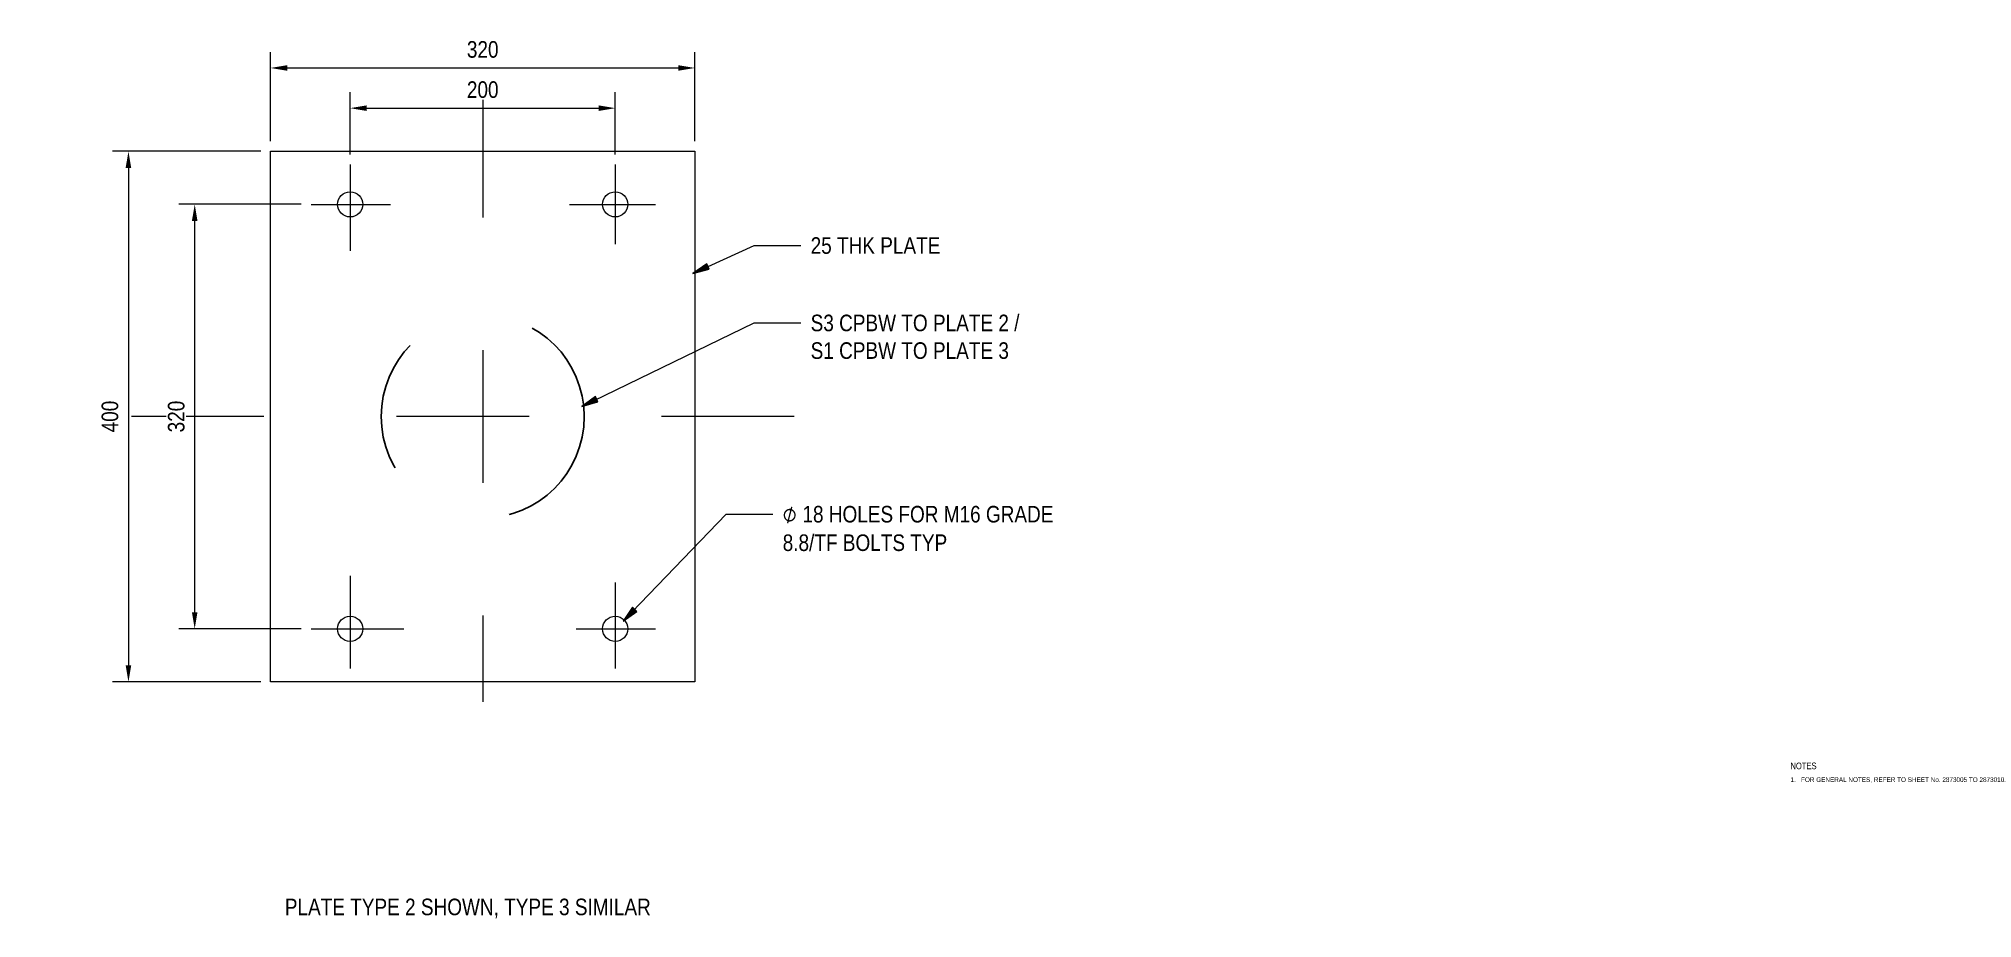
# Model space of a CAD drawing. Header units: metres. Extents: x -1108 to -1097, y 3 to 518.
# Drawn here: x -1106.505 to -1105.046, y 2.555 to 3.218 of the extents above.
import ezdxf

# ---------------------------------------------------------------- set-up
doc = ezdxf.new("R2010")
doc.units = ezdxf.units.M
doc.linetypes.add('JacobsCenter', pattern=[0.015, 0.009, -0.0015, 0.003, -0.0015])
doc.linetypes.add('JacobsDash', pattern=[0.0045, 0.003, -0.0015])
doc.layers.get('Defpoints').update_dxf_attribs({"color": 41})
for name, color, linetype, lineweight in [('A-ANNO-DIMS', 7, 'Continuous', 9), ('A-DETL', 7, 'Continuous', 13), ('G-ANNO-TEXT', 7, 'Continuous', 9)]:
    doc.layers.add(name, color=color, linetype=linetype, lineweight=lineweight)
doc.styles.add('Arial Narrow_1', font='ARIALN.TTF', dxfattribs={"height": 0.0125})
doc.styles.add('Arial Narrow_2', font='ARIALN.TTF', dxfattribs={"height": 0.0035})
doc.styles.add('Arial Narrow_3', font='ARIALN.TTF', dxfattribs={"height": 0.005})
doc.styles.add('Segoe UI Symbol', font='seguisym.ttf', dxfattribs={"height": 0.0125})
doc.dimstyles.new('Dimension_Standard_O__mm__1', dxfattribs={"dimscale": 0.3048, "dimtxt": 0.012793, "dimasz": 0.04101, "dimexe": 0.03937, "dimexo": 0.024606, "dimgap": 0.024606, "dimtad": 1, "dimdec": 0, "dimlfac": 1000, "dimzin": 0, "dimdsep": 46, "dimtxsty": 'Arial Narrow_1', "dimsah": 1, "dimcen": 0.09, "dimaunit": 1, "dimadec": 4, "dimazin": 0, "dimtfac": 1, "dimtdec": 4, "dimtix": 1, "dimtmove": 0, "dimatfit": 3, "dimfxl": 1, "dimtvp": 1, "dimtfill": 1, "dimtolj": 1, "dimtzin": 0, "dimlwd": 18, "dimlwe": 18, "dimarcsym": 2})

# ---------------------------------------------------------------- blocks, each defined once
blk = doc.blocks.new('DIMBLOCK3-DRG-2873204 - PLATE TYPE - 2 _ 3')
at = {"layer": 'A-ANNO-DIMS', "color": 0, "lineweight": 18, "transparency": 16777216}
for p, q in [((-1106.3379, 3.1333), (-1106.4497, 3.1333)), ((-1106.4377, 3.1208), (-1106.4377, 2.7458)), ((-1106.3379, 2.7333), (-1106.4497, 2.7333))]:
    blk.add_line(p, q, dxfattribs=at)
at = {"layer": 'A-ANNO-DIMS', "color": 0, "transparency": 16777216}
for points in [[(-1106.4398, 3.1208), (-1106.4356, 3.1208), (-1106.4377, 3.1333)], [(-1106.4398, 2.7458), (-1106.4356, 2.7458), (-1106.4377, 2.7333)]]:
    blk.add_solid(points, dxfattribs=at)
at = {"layer": 'Defpoints', "color": 0, "transparency": 16777216}
for p in [(-1106.3304, 3.1333), (-1106.4377, 2.7333), (-1106.3304, 2.7333)]:
    blk.add_point(p, dxfattribs=at)
at = {"layer": 'A-ANNO-DIMS', "color": 0, "lineweight": 18, "transparency": 16777216, "insert": (-1106.4516, 2.9333), "char_height": 0.0125, "width": 0.02851, "attachment_point": 5, "rotation": 90, "style": 'Arial Narrow_1', "bg_fill": 3, "box_fill_scale": 1.1, "bg_fill_color": 256, "bg_fill_true_color": 13158600, "bg_fill_transparency": 0}
blk.add_mtext('\\A1;400', dxfattribs=at)
blk = doc.blocks.new('DIMBLOCK4-DRG-2873204 - PLATE TYPE - 2 _ 3')
at = {"layer": 'A-ANNO-DIMS', "color": 0, "lineweight": 18, "transparency": 16777216}
for p, q in [((-1106.3304, 3.1408), (-1106.3304, 3.2081)), ((-1106.3179, 3.1961), (-1106.0229, 3.1961)), ((-1106.0104, 3.1408), (-1106.0104, 3.2081))]:
    blk.add_line(p, q, dxfattribs=at)
at = {"layer": 'A-ANNO-DIMS', "color": 0, "transparency": 16777216}
for points in [[(-1106.3179, 3.1982), (-1106.3179, 3.194), (-1106.3304, 3.1961)], [(-1106.0229, 3.1982), (-1106.0229, 3.194), (-1106.0104, 3.1961)]]:
    blk.add_solid(points, dxfattribs=at)
at = {"layer": 'Defpoints', "color": 0, "transparency": 16777216}
for p in [(-1106.0104, 3.1961), (-1106.3304, 3.1333), (-1106.0104, 3.1333)]:
    blk.add_point(p, dxfattribs=at)
at = {"layer": 'A-ANNO-DIMS', "color": 0, "lineweight": 18, "transparency": 16777216, "insert": (-1106.1704, 3.21), "char_height": 0.0125, "width": 0.02851, "attachment_point": 5, "style": 'Arial Narrow_1', "bg_fill": 3, "box_fill_scale": 1.1, "bg_fill_color": 256, "bg_fill_true_color": 13158600, "bg_fill_transparency": 0}
blk.add_mtext('\\A1;320', dxfattribs=at)
blk = doc.blocks.new('DIMBLOCK5-DRG-2873204 - PLATE TYPE - 2 _ 3')
at = {"layer": 'A-ANNO-DIMS', "color": 0, "lineweight": 18, "transparency": 16777216}
for p, q in [((-1106.3074, 3.0933), (-1106.3997, 3.0933)), ((-1106.3877, 2.7858), (-1106.3877, 3.0808)), ((-1106.3074, 2.7733), (-1106.3997, 2.7733))]:
    blk.add_line(p, q, dxfattribs=at)
at = {"layer": 'A-ANNO-DIMS', "color": 0, "transparency": 16777216}
for points in [[(-1106.3898, 3.0808), (-1106.3856, 3.0808), (-1106.3877, 3.0933)], [(-1106.3898, 2.7858), (-1106.3856, 2.7858), (-1106.3877, 2.7733)]]:
    blk.add_solid(points, dxfattribs=at)
at = {"layer": 'Defpoints', "color": 0, "transparency": 16777216}
for p in [(-1106.3877, 3.0933), (-1106.2999, 3.0933), (-1106.2999, 2.7733)]:
    blk.add_point(p, dxfattribs=at)
at = {"layer": 'A-ANNO-DIMS', "color": 0, "lineweight": 18, "transparency": 16777216, "insert": (-1106.4016, 2.9333), "char_height": 0.0125, "width": 0.02851, "attachment_point": 5, "rotation": 90, "style": 'Arial Narrow_1', "bg_fill": 3, "box_fill_scale": 1.1, "bg_fill_color": 256, "bg_fill_true_color": 13158600, "bg_fill_transparency": 0}
blk.add_mtext('\\A1;320', dxfattribs=at)
blk = doc.blocks.new('DIMBLOCK6-DRG-2873204 - PLATE TYPE - 2 _ 3')
at = {"layer": 'A-ANNO-DIMS', "color": 0, "lineweight": 18, "transparency": 16777216}
for p, q in [((-1106.2704, 3.1308), (-1106.2704, 3.1778)), ((-1106.0704, 3.1308), (-1106.0704, 3.1778)), ((-1106.2579, 3.1658), (-1106.0829, 3.1658))]:
    blk.add_line(p, q, dxfattribs=at)
at = {"layer": 'A-ANNO-DIMS', "color": 0, "transparency": 16777216}
for points in [[(-1106.2579, 3.1679), (-1106.2579, 3.1637), (-1106.2704, 3.1658)], [(-1106.0829, 3.1679), (-1106.0829, 3.1637), (-1106.0704, 3.1658)]]:
    blk.add_solid(points, dxfattribs=at)
at = {"layer": 'Defpoints', "color": 0, "transparency": 16777216}
for p in [(-1106.0704, 3.1658), (-1106.2704, 3.1233), (-1106.0704, 3.1233)]:
    blk.add_point(p, dxfattribs=at)
at = {"layer": 'A-ANNO-DIMS', "color": 0, "lineweight": 18, "transparency": 16777216, "insert": (-1106.1704, 3.1797), "char_height": 0.0125, "width": 0.02851, "attachment_point": 5, "style": 'Arial Narrow_1', "bg_fill": 3, "box_fill_scale": 1.1, "bg_fill_color": 256, "bg_fill_true_color": 13158600, "bg_fill_transparency": 0}
blk.add_mtext('\\A1;200', dxfattribs=at)

msp = doc.modelspace()

# ---------------------------------------------------------------- hatches: boundary and pattern name
at = {"layer": 'G-ANNO-TEXT'}
for points in [[(-1106.0118707, 3.0411662), (-1105.9995843, 3.0443523), (-1106.001415, 3.0483624)], [(-1106.09567, 2.940933), (-1106.0834594, 2.9443987), (-1106.0853811, 2.9483659)], [(-1106.0644809, 2.7789507), (-1106.0542259, 2.7864302), (-1106.0574025, 2.7894866)]]:
    msp.add_hatch(color=256, dxfattribs=at).paths.add_polyline_path(points)

# ---------------------------------------------------------------- linework, layer by layer
at = {"layer": 'A-DETL', "linetype": 'JacobsCenter'}
for p, q in [((-1106.1704295, 3.1832746), (-1106.1704295, 2.7182746)), ((-1106.2704295, 3.1232746), (-1106.2704295, 3.0582746)), ((-1106.0704295, 3.1232746), (-1106.0704295, 3.0632746)), ((-1106.2999295, 3.0932746), (-1106.2399295, 3.0932746)), ((-1106.1049295, 3.0932746), (-1106.0399295, 3.0932746)), ((-1105.9354295, 2.9332746), (-1106.5054295, 2.9332746)), ((-1106.2704295, 2.8132746), (-1106.2704295, 2.7432746)), ((-1106.0704295, 2.8082746), (-1106.0704295, 2.7432746)), ((-1106.2999295, 2.7732746), (-1106.2299295, 2.7732746)), ((-1106.0999295, 2.7732746), (-1106.0399295, 2.7732746))]:
    msp.add_line(p, q, dxfattribs=at)
at = {"layer": 'A-DETL', "lineweight": 18}
for p, q in [((-1106.3304295, 3.1332746), (-1106.0104295, 3.1332746)), ((-1106.3304295, 2.7332746), (-1106.3304295, 3.1332746)), ((-1106.0104295, 3.1332746), (-1106.0104295, 2.7332746)), ((-1106.0104295, 2.7332746), (-1106.3304295, 2.7332746))]:
    msp.add_line(p, q, dxfattribs=at)
for centre in [(-1106.2704295, 3.0932746), (-1106.0704295, 3.0932746), (-1106.2704295, 2.7732746), (-1106.0704295, 2.7732746)]:
    msp.add_circle(centre, 0.0095, dxfattribs=at)
at = {"layer": 'A-DETL', "linetype": 'JacobsDash', "lineweight": 25}
msp.add_circle((-1106.1704295, 2.9332746), 0.0766, dxfattribs=at)
at = {"layer": 'G-ANNO-TEXT'}
for p, q in [((-1106.0118707, 3.0411662), (-1105.9657074, 3.0622409)), ((-1105.9657074, 3.0622409), (-1105.9304822, 3.0622409)), ((-1106.001415, 3.0483624), (-1106.0118707, 3.0411662)), ((-1106.0118707, 3.0411662), (-1105.9995843, 3.0443523)), ((-1105.9995843, 3.0443523), (-1106.001415, 3.0483624)), ((-1106.09567, 2.940933), (-1105.9657074, 3.0038862)), ((-1105.9657074, 3.0038862), (-1105.9304822, 3.0038862)), ((-1106.0853811, 2.9483659), (-1106.09567, 2.940933)), ((-1106.0834594, 2.9443987), (-1106.0853811, 2.9483659)), ((-1106.09567, 2.940933), (-1106.0834594, 2.9443987)), ((-1106.0644809, 2.7789507), (-1105.9867865, 2.8597018)), ((-1105.9867865, 2.8597018), (-1105.9515613, 2.8597018)), ((-1106.0574025, 2.7894866), (-1106.0644809, 2.7789507)), ((-1106.0542259, 2.7864302), (-1106.0574025, 2.7894866)), ((-1106.0644809, 2.7789507), (-1106.0542259, 2.7864302))]:
    msp.add_line(p, q, dxfattribs=at)

# ---------------------------------------------------------------- texts
at = {"layer": 'G-ANNO-TEXT', "char_height": 0.0125, "attachment_point": 1, "bg_fill": 3, "box_fill_scale": 1, "bg_fill_color": 256, "bg_fill_transparency": 0}
for s, insert, style in [('25 THK PLATE', (-1105.9229822, 3.0684909), 'Arial Narrow_1'), ('S3 CPBW TO PLATE 2 / ', (-1105.9229822, 3.0101362), 'Arial Narrow_1'), ('S1 CPBW TO PLATE 3', (-1105.9229822, 2.9893002), 'Arial Narrow_1'), ('\\fSegoe UI Symbol|b0|i0|c254|p34|;⌀', (-1105.9440613, 2.8659518), 'Segoe UI Symbol'), ('8.8/TF BOLTS TYP', (-1105.9440613, 2.8444544), 'Arial Narrow_1'), ('PLATE TYPE 2 SHOWN, TYPE 3 SIMILAR', (-1106.3196886, 2.5698817), 'Arial Narrow_1')]:
    msp.add_mtext(s, dxfattribs=dict(at, insert=insert, style=style))
at = {"layer": 'G-ANNO-TEXT', "insert": (-1105.1837103, 2.6613304), "char_height": 0.0035, "attachment_point": 1, "style": 'Arial Narrow_2', "bg_fill": 3, "box_fill_scale": 1, "bg_fill_color": 256, "bg_fill_true_color": 13158600, "bg_fill_transparency": 0}
msp.add_mtext('1.', dxfattribs=at)

# ---------------------------------------------------------------- next in the draw order: texts
at = {"layer": 'G-ANNO-TEXT', "insert": (-1105.9291785, 2.8659518), "char_height": 0.0125, "attachment_point": 1, "style": 'Arial Narrow_1', "bg_fill": 3, "box_fill_scale": 1, "bg_fill_color": 256, "bg_fill_transparency": 0}
msp.add_mtext('18 HOLES FOR M16 GRADE ', dxfattribs=at)
at = {"layer": 'G-ANNO-TEXT', "insert": (-1105.1757067, 2.6613304), "char_height": 0.0035, "attachment_point": 1, "style": 'Arial Narrow_2', "bg_fill": 3, "box_fill_scale": 1, "bg_fill_color": 256, "bg_fill_true_color": 13158600, "bg_fill_transparency": 0}
msp.add_mtext('FOR GENERAL NOTES, REFER TO SHEET No. 2873005 TO 2873010.', dxfattribs=at)

# ---------------------------------------------------------------- next in the draw order: dimensions: what is measured, and where the dimension line sits
at = {"layer": 'A-ANNO-DIMS', "lineweight": 18}
dim = msp.add_linear_dim(base=(-1106.4377156, 2.7332746), p1=(-1106.3304295, 3.1332746), p2=(-1106.3304295, 2.7332746), angle=90, dimstyle='Dimension_Standard_O__mm__1', override={"dimpost": '<>', "dimfxl": 0.4}, dxfattribs=at)
dim.commit()
dim.dimension.update_dxf_attribs({"geometry": 'DIMBLOCK3-DRG-2873204 - PLATE TYPE - 2 _ 3', "text_midpoint": (-1106.4515978, 2.9332746)})

# ---------------------------------------------------------------- next in the draw order: texts
at = {"layer": 'G-ANNO-TEXT', "insert": (-1105.1837103, 2.6724541), "char_height": 0.005, "attachment_point": 1, "style": 'Arial Narrow_3', "bg_fill": 3, "box_fill_scale": 1, "bg_fill_color": 256, "bg_fill_true_color": 13158600, "bg_fill_transparency": 0}
msp.add_mtext('NOTES', dxfattribs=at)

# ---------------------------------------------------------------- next in the draw order: dimensions: what is measured, and where the dimension line sits
at = {"layer": 'A-ANNO-DIMS', "lineweight": 18}
dim = msp.add_linear_dim(base=(-1106.0104295, 3.1960785), p1=(-1106.3304295, 3.1332746), p2=(-1106.0104295, 3.1332746), dimstyle='Dimension_Standard_O__mm__1', override={"dimpost": '<>', "dimfxl": 0.32}, dxfattribs=at)
dim.commit()
dim.dimension.update_dxf_attribs({"geometry": 'DIMBLOCK4-DRG-2873204 - PLATE TYPE - 2 _ 3', "text_midpoint": (-1106.1704295, 3.2099606)})
dim = msp.add_linear_dim(base=(-1106.3877156, 3.0932746), p1=(-1106.2999295, 2.7732746), p2=(-1106.2999295, 3.0932746), angle=90, dimstyle='Dimension_Standard_O__mm__1', override={"dimpost": '<>', "dimfxl": 0.32}, dxfattribs=at)
dim.commit()
dim.dimension.update_dxf_attribs({"geometry": 'DIMBLOCK5-DRG-2873204 - PLATE TYPE - 2 _ 3', "text_midpoint": (-1106.4015978, 2.9332746)})

# ---------------------------------------------------------------- next in the draw order: dimensions: what is measured, and where the dimension line sits
dim = msp.add_linear_dim(base=(-1106.0704295, 3.165768), p1=(-1106.2704295, 3.1232746), p2=(-1106.0704295, 3.1232746), dimstyle='Dimension_Standard_O__mm__1', override={"dimpost": '<>', "dimfxl": 0.2}, dxfattribs=at)
dim.commit()
dim.dimension.update_dxf_attribs({"geometry": 'DIMBLOCK6-DRG-2873204 - PLATE TYPE - 2 _ 3', "text_midpoint": (-1106.1704295, 3.1796501)})

doc.saveas('drawing.dxf')
